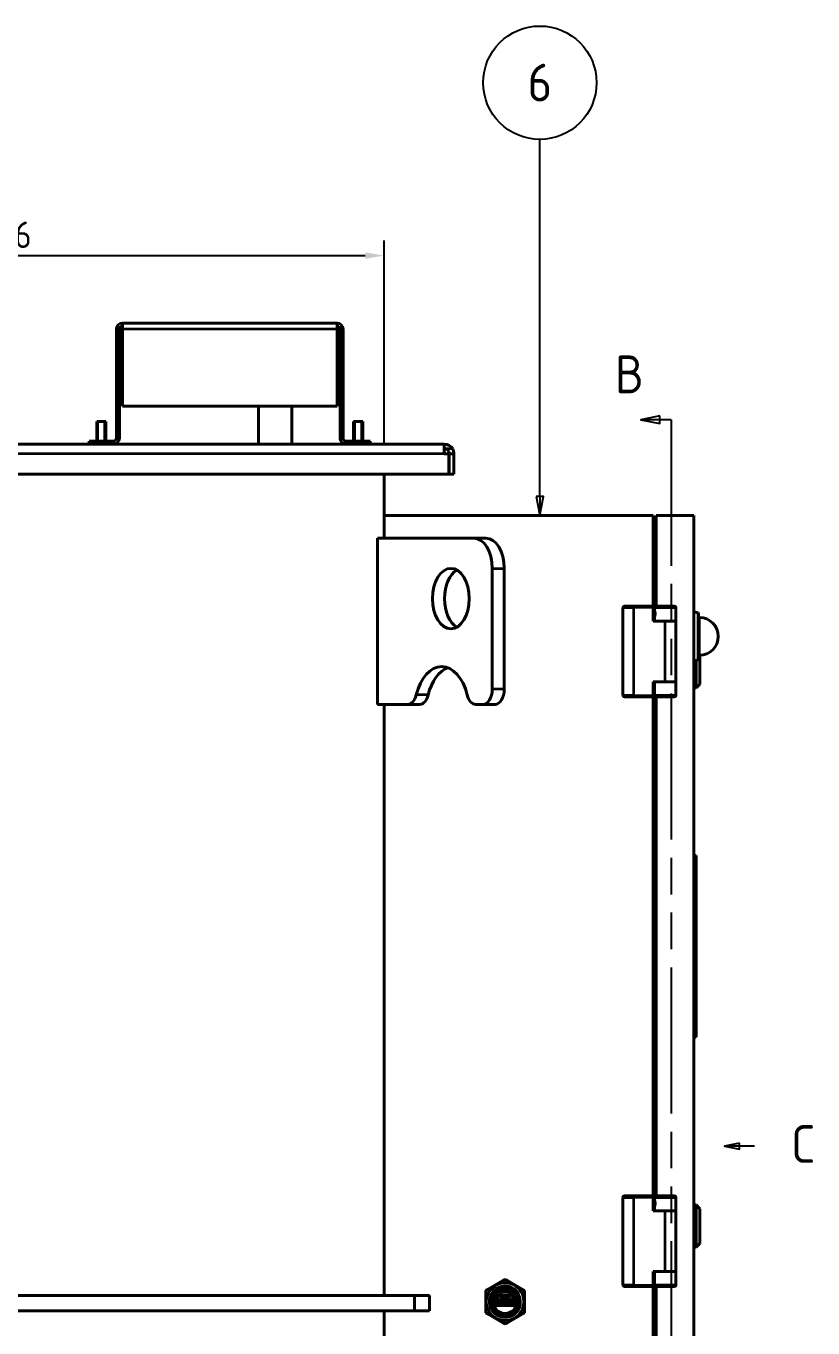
# Model space of a CAD drawing. Header units: millimetres. Extents: x 0 to 5945, y 0 to 4205.
# Drawn here: x 3839 to 4360, y 1780 to 2641 of the extents above; entities that cross this region are included whole.
import ezdxf

# ---------------------------------------------------------------- set-up
doc = ezdxf.new("R2010")
doc.units = ezdxf.units.MM
doc.header["$LTSCALE"] = 5
doc.linetypes.add('CHAIN', pattern=[0.3543, 0.2362, -0.0295, 0.0591, -0.0295])
doc.linetypes.add('DOUBLE_DASH_CHAIN', pattern=[1.2403, 0.6614, -0.0827, 0.1654, -0.0827, 0.1654, -0.0827])
for name, color, linetype, lineweight in [('가시적인 것(ISO)', 3, 'Continuous', 40), ('가시적인 좁은 것(ISO)', 3, 'Continuous', 35), ('기호(ISO)', 5, 'Continuous', 25), ('단면선(ISO)', 7, 'CHAIN', 25), ('치수(ISO)', 2, 'Continuous', 25)]:
    doc.layers.add(name, color=color, linetype=linetype, lineweight=lineweight)
doc.styles.add('부품번호텍스트_PSTEK_POSCO', font='isocp.shx')
doc.styles.add('치수 텍스트_PSTEK_POSCO', font='isocp.shx')
doc.dimstyles.new('치수_PSTEK_POSCO', dxfattribs={"dimscale": 5, "dimtxt": 3.5, "dimasz": 2.5, "dimexe": 2, "dimexo": 2.5, "dimgap": 1, "dimtad": 1, "dimrnd": 1e-08, "dimdsep": 46, "dimtxsty": '치수 텍스트_PSTEK_POSCO', "dimcen": 0.09, "dimdle": 10, "dimclrd": 7, "dimclre": 7, "dimclrt": 2, "dimadec": 1, "dimazin": 2, "dimtfac": 1, "dimtmove": 0, "dimatfit": 3, "dimfxl": 0, "dimtolj": 1, "dimlwd": -1, "dimlwe": -1, "dimarcsym": 0})

# ---------------------------------------------------------------- blocks, each defined once
blk = doc.blocks.new('*D27')
at = {"layer": 'Defpoints', "color": 0, "transparency": 16777216}
for p in [(4076.41, 2488.99), (3650.41, 2352.13), (4076.41, 2352.13)]:
    blk.add_point(p, dxfattribs=at)
at = {"layer": '치수(ISO)', "color": 7, "transparency": 16777216}
for p, q in [((3650.41, 2364.63), (3650.41, 2498.99)), ((4076.41, 2364.63), (4076.41, 2498.99)), ((3662.91, 2488.99), (4063.91, 2488.99))]:
    blk.add_line(p, q, dxfattribs=at)
for points in [[(3662.91, 2491.07), (3662.91, 2486.91), (3650.41, 2488.99)], [(4063.91, 2491.07), (4063.91, 2486.91), (4076.41, 2488.99)]]:
    blk.add_solid(points, dxfattribs=at)
at = {"layer": '치수(ISO)', "color": 2, "transparency": 16777216, "insert": (3809.22, 2502.74), "char_height": 17.5, "attachment_point": 4, "style": '치수 텍스트_PSTEK_POSCO'}
blk.add_mtext('\\A1;426', dxfattribs=at)
blk = doc.blocks.new('2dTransSection0')
at = {"layer": '단면선(ISO)', "linetype": 'Continuous'}
for p, q in [((851.76, 476.59), (849.26, 476.09)), ((851.76, 476.09), (849.26, 476.09)), ((849.26, 476.09), (851.76, 475.59)), ((851.76, 475.59), (851.76, 476.59)), ((853.26, 476.09), (851.76, 476.09)), ((853.26, 476.09), (853.26, 472.22)), ((853.26, 338.44), (853.26, 334.57)), ((851.76, 335.07), (849.26, 334.57)), ((851.76, 334.57), (849.26, 334.57)), ((849.26, 334.57), (851.76, 334.07)), ((851.76, 334.07), (851.76, 335.07)), ((853.26, 334.57), (851.76, 334.57))]:
    blk.add_line(p, q, dxfattribs=at)
at = {"layer": '단면선(ISO)', "linetype": 'DOUBLE_DASH_CHAIN', "ltscale": 5.84134}
blk.add_line((853.26, 476.09), (853.26, 334.57), dxfattribs=at)
at = {"layer": '단면선(ISO)', "linetype": 'Continuous', "flags": 128}
for points in [[(851.76, 476.59), (849.26, 476.09), (851.76, 475.59), (851.76, 476.59)], [(851.76, 335.07), (849.26, 334.57), (851.76, 334.07), (851.76, 335.07)]]:
    blk.add_lwpolyline(points, dxfattribs=at)
at = {"layer": '단면선(ISO)'}
for points in [[(851.76, 476.59), (849.26, 476.09), (851.76, 475.59), (851.76, 476.59)], [(851.76, 335.07), (849.26, 334.57), (851.76, 334.07), (851.76, 335.07)]]:
    blk.add_solid(points, dxfattribs=at)
at = {"layer": '단면선(ISO)', "char_height": 5, "attachment_point": 7, "style": '부품번호텍스트_PSTEK_POSCO'}
for insert in [(845.84, 479.59), (845.84, 325.96)]:
    blk.add_mtext('B', dxfattribs=dict(at, insert=insert))
blk = doc.blocks.new('2dTransSection1')
at = {"layer": '단면선(ISO)', "linetype": 'Continuous'}
for p, q in [((862.32, 380.41), (860.32, 380.01)), ((862.32, 380.01), (860.32, 380.01)), ((860.32, 380.01), (862.32, 379.61)), ((862.32, 379.61), (862.32, 380.41)), ((864.32, 380.01), (862.32, 380.01))]:
    blk.add_line(p, q, dxfattribs=at)
at = {"layer": '단면선(ISO)', "linetype": 'Continuous', "flags": 128}
blk.add_lwpolyline([(862.32, 380.41), (860.32, 380.01), (862.32, 379.61), (862.32, 380.41)], dxfattribs=at)
at = {"layer": '단면선(ISO)'}
blk.add_solid([(862.32, 380.41), (860.32, 380.01), (862.32, 379.61), (862.32, 380.41)], dxfattribs=at)
at = {"layer": '단면선(ISO)', "insert": (869.14, 377.78), "char_height": 5, "attachment_point": 7, "style": '부품번호텍스트_PSTEK_POSCO'}
blk.add_mtext('C', dxfattribs=at)
blk = doc.blocks.new('품번기호12')
at = {"layer": '기호(ISO)', "color": 7}
for p, q in [((835.89, 465.93), (835.89, 513.16)), ((835.39, 465.93), (835.89, 463.43)), ((836.39, 465.93), (835.39, 465.93)), ((835.89, 465.93), (835.89, 463.43)), ((835.89, 463.43), (836.39, 465.93))]:
    blk.add_line(p, q, dxfattribs=at)
at = {"layer": '기호(ISO)', "color": 7, "flags": 128}
blk.add_lwpolyline([(835.39, 465.93), (835.89, 463.43), (836.39, 465.93), (835.39, 465.93)], dxfattribs=at)
at = {"layer": '기호(ISO)'}
blk.add_circle((835.89, 520.66), 7.5, dxfattribs=at)
at = {"layer": '기호(ISO)', "color": 7}
blk.add_solid([(835.39, 465.93), (835.89, 463.43), (836.39, 465.93), (835.39, 465.93)], dxfattribs=at)
at = {"layer": '기호(ISO)', "color": 7, "insert": (835.89, 520.68), "char_height": 5, "attachment_point": 5, "style": '부품번호텍스트_PSTEK_POSCO'}
blk.add_mtext('6', dxfattribs=at)

msp = doc.modelspace()

# ---------------------------------------------------------------- linework, layer by layer
at = {"layer": '가시적인 것(ISO)'}
for p, q in [((3901.207, 2440.326), (3899.207, 2440.326)), ((3899.207, 2440.326), (3899.207, 2368.326)), ((3901.207, 2368.326), (3901.207, 2440.326)), ((3903.207, 2444.326), (4045.207, 2444.326)), ((3903.207, 2444.326), (3903.207, 2440.326)), ((3903.207, 2389.326), (3903.207, 2440.326)), ((4045.207, 2440.326), (4045.207, 2444.326)), ((4045.207, 2440.326), (4045.207, 2389.326)), ((4049.207, 2440.326), (4047.207, 2440.326)), ((4047.207, 2368.326), (4047.207, 2440.326)), ((4049.207, 2368.326), (4049.207, 2440.326)), ((4045.207, 2389.326), (3903.207, 2389.326)), ((3993.207, 2364.326), (3993.207, 2389.326)), ((4015.207, 2364.326), (4015.207, 2389.326)), ((3892.207, 2379.326), (3886.207, 2379.326)), ((3886.207, 2366.326), (3886.207, 2379.326)), ((3892.207, 2366.326), (3892.207, 2379.326)), ((4062.207, 2379.326), (4056.207, 2379.326)), ((4056.207, 2366.326), (4056.207, 2379.326)), ((4062.207, 2366.326), (4062.207, 2379.326)), ((3610.607, 2364.326), (4116.207, 2364.326)), ((3884.207, 2366.326), (3881.207, 2366.326)), ((3881.207, 2366.326), (3881.207, 2364.326)), ((3884.207, 2364.326), (3884.207, 2366.326)), ((3884.207, 2366.326), (3897.207, 2366.326)), ((4064.207, 2366.326), (4051.207, 2366.326)), ((4067.207, 2366.326), (4064.207, 2366.326)), ((4064.207, 2366.326), (4064.207, 2364.326)), ((4067.207, 2364.326), (4067.207, 2366.326)), ((4116.207, 2361.126), (4116.207, 2364.326)), ((4116.207, 2357.926), (4116.207, 2361.126)), ((4119.307, 2357.926), (4116.207, 2357.926)), ((4119.307, 2357.926), (4119.307, 2344.326)), ((4119.407, 2357.926), (4122.607, 2357.926)), ((4119.407, 2344.326), (4119.407, 2357.926)), ((4122.607, 2357.926), (4122.607, 2344.326)), ((4119.307, 2344.326), (3607.507, 2344.326)), ((4076.407, 2302.126), (4076.407, 2344.326)), ((4122.607, 2344.326), (4119.407, 2344.326)), ((4076.407, 2317.126), (4254.407, 2317.126)), ((4254.407, 2317.126), (4254.407, 2256.126)), ((4256.407, 2257.126), (4256.407, 2317.126)), ((4256.407, 2317.126), (4281.407, 2317.126)), ((4281.407, 1747.126), (4281.407, 2317.126)), ((4135.751, 2302.126), (4071.961, 2302.126)), ((4071.961, 2302.126), (4071.961, 2192.126)), ((4143.694, 2302.126), (4135.751, 2302.126)), ((4147.901, 2202.126), (4147.901, 2282.126)), ((4155.844, 2282.126), (4155.844, 2202.126)), ((4254.407, 2287.126), (4256.407, 2287.126)), ((4234.407, 2256.126), (4234.407, 2198.126)), ((4235.407, 2257.126), (4241.407, 2257.126)), ((4253.407, 2257.126), (4241.407, 2257.126)), ((4254.407, 2247.126), (4254.407, 2256.126)), ((4255.407, 2254.126), (4255.407, 2256.126)), ((4269.407, 2256.126), (4269.407, 2247.276)), ((4255.407, 2250.126), (4255.407, 2254.126)), ((4255.407, 2247.276), (4255.407, 2250.126)), ((4284.118, 2252.707), (4281.407, 2253.38)), ((4284.118, 2221.546), (4284.118, 2252.707)), ((4284.407, 2252.326), (4284.118, 2252.707)), ((4284.407, 2221.926), (4284.407, 2252.326)), ((4284.407, 2249.626), (4285.007, 2249.626)), ((4262.407, 2247.126), (4254.407, 2247.126)), ((4269.407, 2247.276), (4255.407, 2247.276)), ((4255.407, 2247.126), (4255.407, 2247.276)), ((4262.407, 2247.126), (4269.407, 2247.126)), ((4269.407, 2247.276), (4269.407, 2247.126)), ((4269.407, 2247.126), (4269.407, 2207.126)), ((4284.118, 2221.546), (4281.407, 2220.873)), ((4284.407, 2221.926), (4284.118, 2221.546)), ((4284.407, 2224.626), (4285.007, 2224.626)), ((4285.407, 2224.633), (4285.407, 2205.626)), ((4282.907, 2203.126), (4282.907, 2221.245)), ((4254.407, 2198.126), (4254.407, 2207.126)), ((4254.407, 2207.126), (4262.407, 2207.126)), ((4255.407, 2206.976), (4255.407, 2207.126)), ((4255.407, 2206.976), (4269.407, 2206.976)), ((4255.407, 2198.126), (4255.407, 2206.976)), ((4269.407, 2207.126), (4262.407, 2207.126)), ((4269.407, 2207.126), (4269.407, 2206.976)), ((4269.407, 2206.976), (4269.407, 2198.126)), ((4285.407, 2205.626), (4282.907, 2203.126)), ((4241.407, 2197.126), (4235.407, 2197.126)), ((4241.407, 2197.126), (4253.407, 2197.126)), ((4254.407, 2198.126), (4254.407, 1866.126)), ((4256.407, 1867.126), (4256.407, 2197.126)), ((4281.407, 2203.126), (4282.907, 2203.126)), ((4071.961, 2192.126), (4091.96, 2192.126)), ((4076.407, 1801.126), (4076.407, 2192.126)), ((4091.96, 2192.126), (4099.903, 2192.126)), ((4137.015, 2192.126), (4141.826, 2192.126)), ((4141.826, 2192.126), (4149.769, 2192.126)), ((4282.907, 2092.126), (4281.407, 2092.126)), ((4282.907, 1972.126), (4282.907, 2092.126)), ((4282.907, 2087.126), (4282.917, 2087.126)), ((4282.917, 2087.126), (4282.917, 2083.731)), ((4282.907, 2083.731), (4282.917, 2083.731)), ((4282.917, 2083.731), (4282.917, 1980.521)), ((4282.907, 1980.521), (4282.917, 1980.521)), ((4282.917, 1980.521), (4282.917, 1977.126)), ((4282.907, 1972.126), (4281.407, 1972.126)), ((4282.907, 1977.126), (4282.917, 1977.126)), ((4234.407, 1866.126), (4234.407, 1808.126)), ((4235.407, 1867.126), (4241.407, 1867.126)), ((4253.407, 1867.126), (4241.407, 1867.126)), ((4254.407, 1857.126), (4254.407, 1866.126)), ((4255.407, 1864.126), (4255.407, 1866.126)), ((4255.407, 1860.126), (4255.407, 1864.126)), ((4255.407, 1857.276), (4255.407, 1860.126)), ((4269.407, 1866.126), (4269.407, 1857.276)), ((4281.407, 1861.126), (4282.907, 1861.126)), ((4282.907, 1833.126), (4282.907, 1861.126)), ((4285.407, 1858.626), (4282.907, 1861.126)), ((4262.407, 1857.126), (4254.407, 1857.126)), ((4269.407, 1857.276), (4255.407, 1857.276)), ((4255.407, 1857.126), (4255.407, 1857.276)), ((4262.407, 1857.126), (4269.407, 1857.126)), ((4269.407, 1857.276), (4269.407, 1857.126)), ((4269.407, 1857.126), (4269.407, 1817.126)), ((4285.407, 1858.626), (4285.407, 1835.626)), ((4285.407, 1835.626), (4282.907, 1833.126)), ((4281.407, 1833.126), (4282.907, 1833.126)), ((4254.407, 1808.126), (4254.407, 1817.126)), ((4254.407, 1817.126), (4262.407, 1817.126)), ((4255.407, 1816.976), (4255.407, 1817.126)), ((4255.407, 1816.976), (4269.407, 1816.976)), ((4255.407, 1808.126), (4255.407, 1816.976)), ((4269.407, 1817.126), (4262.407, 1817.126)), ((4269.407, 1817.126), (4269.407, 1816.976)), ((4269.407, 1816.976), (4269.407, 1808.126)), ((4156.407, 1811.906), (4143.607, 1804.516)), ((4169.207, 1804.516), (4156.407, 1811.906)), ((4156.407, 1811.796), (4156.407, 1811.906)), ((4096.407, 1801.126), (3630.407, 1801.126)), ((4106.407, 1801.126), (4096.407, 1801.126)), ((4096.407, 1801.126), (4096.407, 1791.126)), ((4106.407, 1791.126), (4106.407, 1801.126)), ((4143.607, 1804.516), (4143.607, 1789.736)), ((4143.702, 1804.461), (4143.607, 1804.516)), ((4150.407, 1794.626), (4150.407, 1801.126)), ((4150.407, 1800.126), (4150.769, 1800.126)), ((4153.341, 1801.426), (4150.707, 1801.426)), ((4151.089, 1800.126), (4150.769, 1800.126)), ((4151.089, 1796.126), (4151.089, 1800.126)), ((4151.089, 1799.926), (4151.967, 1799.926)), ((4151.967, 1799.926), (4151.967, 1795.726)), ((4153.254, 1800.026), (4153.254, 1801.426)), ((4159.561, 1800.026), (4153.254, 1800.026)), ((4153.341, 1801.426), (4153.341, 1802.826)), ((4154.407, 1802.826), (4153.341, 1802.826)), ((4159.473, 1801.426), (4153.341, 1801.426)), ((4154.407, 1803.926), (4158.407, 1803.926)), ((4154.407, 1803.926), (4154.407, 1802.826)), ((4154.407, 1803.626), (4158.407, 1803.626)), ((4158.407, 1803.926), (4158.407, 1802.826)), ((4159.473, 1802.826), (4158.407, 1802.826)), ((4159.473, 1801.426), (4159.473, 1802.826)), ((4162.107, 1801.426), (4159.473, 1801.426)), ((4159.561, 1801.426), (4159.561, 1800.026)), ((4160.847, 1799.926), (4162.407, 1799.926)), ((4160.847, 1795.726), (4160.847, 1799.926)), ((4162.309, 1799.626), (4161.989, 1799.626)), ((4161.989, 1799.626), (4161.989, 1796.126)), ((4162.309, 1799.626), (4162.407, 1799.626)), ((4162.407, 1794.626), (4162.407, 1801.126)), ((4165.407, 1800.744), (4165.407, 1801.116)), ((4165.407, 1793.508), (4165.407, 1800.744)), ((4169.207, 1804.516), (4169.112, 1804.461)), ((4169.207, 1789.736), (4169.207, 1804.516)), ((4241.407, 1807.126), (4235.407, 1807.126)), ((4241.407, 1807.126), (4253.407, 1807.126)), ((4254.407, 1808.126), (4254.407, 1747.126)), ((4256.407, 1747.126), (4256.407, 1807.126)), ((4096.407, 1791.126), (3630.407, 1791.126)), ((4076.407, 1352.126), (4076.407, 1791.126)), ((4096.407, 1791.126), (4106.407, 1791.126)), ((4150.769, 1796.126), (4150.407, 1796.126)), ((4151.967, 1795.726), (4150.407, 1795.726)), ((4150.407, 1795.205), (4152.562, 1795.205)), ((4152.612, 1794.686), (4150.407, 1794.686)), ((4162.307, 1794.526), (4150.507, 1794.526)), ((4150.769, 1796.126), (4151.089, 1796.126)), ((4152.562, 1795.205), (4152.562, 1797.626)), ((4152.562, 1797.626), (4152.612, 1797.626)), ((4152.612, 1798.954), (4152.612, 1796.3)), ((4152.612, 1794.526), (4152.612, 1796.3)), ((4153.062, 1798.954), (4153.062, 1796.3)), ((4153.062, 1797.626), (4153.112, 1797.626)), ((4153.062, 1794.526), (4153.062, 1796.3)), ((4153.632, 1794.686), (4153.062, 1794.686)), ((4153.112, 1797.626), (4153.112, 1795.205)), ((4153.112, 1795.205), (4153.582, 1795.205)), ((4153.582, 1795.205), (4153.582, 1797.626)), ((4153.582, 1797.626), (4153.632, 1797.626)), ((4153.632, 1798.954), (4153.632, 1796.3)), ((4153.632, 1794.526), (4153.632, 1796.3)), ((4154.082, 1798.954), (4154.082, 1796.3)), ((4154.082, 1797.626), (4154.132, 1797.626)), ((4154.082, 1794.526), (4154.082, 1796.3)), ((4154.652, 1794.686), (4154.082, 1794.686)), ((4154.132, 1797.626), (4154.132, 1795.205)), ((4154.132, 1795.205), (4154.602, 1795.205)), ((4154.602, 1795.205), (4154.602, 1797.626)), ((4154.602, 1797.626), (4154.652, 1797.626)), ((4154.652, 1798.954), (4154.652, 1796.3)), ((4154.652, 1794.526), (4154.652, 1796.3)), ((4155.102, 1798.954), (4155.102, 1796.3)), ((4155.102, 1797.626), (4155.152, 1797.626)), ((4155.102, 1794.526), (4155.102, 1796.3)), ((4155.672, 1794.686), (4155.102, 1794.686)), ((4155.152, 1797.626), (4155.152, 1795.205)), ((4155.152, 1795.205), (4155.622, 1795.205)), ((4155.622, 1795.205), (4155.622, 1797.626)), ((4155.622, 1797.626), (4155.672, 1797.626)), ((4155.672, 1798.954), (4155.672, 1796.3)), ((4155.672, 1794.526), (4155.672, 1796.3)), ((4156.122, 1798.954), (4156.122, 1796.3)), ((4156.122, 1797.626), (4156.172, 1797.626)), ((4156.122, 1794.526), (4156.122, 1796.3)), ((4156.692, 1794.686), (4156.122, 1794.686)), ((4156.172, 1797.626), (4156.172, 1795.205)), ((4156.172, 1795.205), (4156.642, 1795.205)), ((4156.642, 1795.205), (4156.642, 1797.626)), ((4156.642, 1797.626), (4156.692, 1797.626)), ((4156.692, 1798.954), (4156.692, 1796.3)), ((4156.692, 1794.526), (4156.692, 1796.3)), ((4157.142, 1798.954), (4157.142, 1796.3)), ((4157.142, 1797.626), (4157.192, 1797.626)), ((4157.142, 1794.526), (4157.142, 1796.3)), ((4157.712, 1794.686), (4157.142, 1794.686)), ((4157.192, 1797.626), (4157.192, 1795.205)), ((4157.192, 1795.205), (4157.662, 1795.205)), ((4157.662, 1795.205), (4157.662, 1797.626)), ((4157.662, 1797.626), (4157.712, 1797.626)), ((4157.712, 1798.954), (4157.712, 1796.3)), ((4157.712, 1794.526), (4157.712, 1796.3)), ((4158.162, 1798.954), (4158.162, 1796.3)), ((4158.162, 1797.626), (4158.212, 1797.626)), ((4158.162, 1794.526), (4158.162, 1796.3)), ((4158.732, 1794.686), (4158.162, 1794.686)), ((4158.212, 1797.626), (4158.212, 1795.205)), ((4158.212, 1795.205), (4158.682, 1795.205)), ((4158.682, 1795.205), (4158.682, 1797.626)), ((4158.682, 1797.626), (4158.732, 1797.626)), ((4158.732, 1798.954), (4158.732, 1796.3)), ((4158.732, 1794.526), (4158.732, 1796.3)), ((4159.182, 1798.954), (4159.182, 1796.3)), ((4159.182, 1797.626), (4159.232, 1797.626)), ((4159.182, 1794.526), (4159.182, 1796.3)), ((4159.752, 1794.686), (4159.182, 1794.686)), ((4159.232, 1797.626), (4159.232, 1795.205)), ((4159.232, 1795.205), (4159.702, 1795.205)), ((4159.702, 1795.205), (4159.702, 1797.626)), ((4159.702, 1797.626), (4159.752, 1797.626)), ((4159.752, 1798.954), (4159.752, 1796.3)), ((4159.752, 1794.526), (4159.752, 1796.3)), ((4160.202, 1798.954), (4160.202, 1796.3)), ((4160.202, 1797.626), (4160.252, 1797.626)), ((4160.202, 1794.526), (4160.202, 1796.3)), ((4162.407, 1794.686), (4160.202, 1794.686)), ((4160.252, 1797.626), (4160.252, 1795.205)), ((4160.252, 1795.205), (4162.407, 1795.205)), ((4162.407, 1795.726), (4160.847, 1795.726)), ((4161.989, 1796.126), (4162.309, 1796.126)), ((4162.407, 1796.126), (4162.309, 1796.126)), ((4165.407, 1798.726), (4165.507, 1798.726)), ((4165.407, 1795.526), (4165.507, 1795.526)), ((4165.407, 1793.434), (4165.407, 1793.508)), ((4165.507, 1798.726), (4165.507, 1797.126)), ((4165.507, 1797.126), (4165.507, 1795.526)), ((4143.702, 1789.791), (4143.607, 1789.736)), ((4143.607, 1789.736), (4156.407, 1782.346)), ((4156.407, 1782.346), (4169.207, 1789.736)), ((4156.407, 1782.456), (4156.407, 1782.346)), ((4169.112, 1789.791), (4169.207, 1789.736))]:
    msp.add_line(p, q, dxfattribs=at)
for radius in [12.471, 8.2, 7.8]:
    msp.add_circle((4156.407, 1797.126), radius, dxfattribs=at)
for centre, radius, start, end in [((3903.207, 2440.326), 4, 90, 180), ((3903.207, 2440.326), 2, 90, 180), ((4045.207, 2440.326), 4, 0, 90), ((4045.207, 2440.326), 2, 0, 90), ((3897.207, 2368.326), 4, 270, 0), ((3897.207, 2368.326), 2, 270, 0), ((4051.207, 2368.326), 4, 180, 270), ((4051.207, 2368.326), 2, 180, 270), ((4116.207, 2357.926), 6.4, 30, 90), ((4116.207, 2357.926), 3.2, 0, 90), ((4116.207, 2357.926), 6.4, 0, 30), ((4235.407, 2256.126), 1, 90, 180), ((4253.407, 2256.126), 1, 0, 90), ((4256.407, 2256.126), 1, 90, 180), ((4268.407, 2256.126), 1, 0, 90), ((4285.007, 2237.126), 12.5, 270, 90), ((4235.407, 2198.126), 1, 180, 270), ((4253.407, 2198.126), 1, 270, 0), ((4256.407, 2198.126), 1, 180, 270), ((4268.407, 2198.126), 1, 270, 0), ((4235.407, 1866.126), 1, 90, 180), ((4253.407, 1866.126), 1, 0, 90), ((4256.407, 1866.126), 1, 90, 180), ((4268.407, 1866.126), 1, 0, 90), ((4156.407, 1797.126), 10.319, 132.520109, 177.166925), ((4156.407, 1797.126), 9.7, 21.900185, 338.099815), ((4150.707, 1801.126), 0.3, 90, 180), ((4162.107, 1801.126), 0.3, 0, 90), ((4235.407, 1808.126), 1, 180, 270), ((4253.407, 1808.126), 1, 270, 0), ((4256.407, 1808.126), 1, 180, 270), ((4268.407, 1808.126), 1, 270, 0), ((4150.507, 1794.626), 0.1, 180, 270), ((4162.307, 1794.626), 0.1, 270, 0)]:
    msp.add_arc(centre, radius, start, end, dxfattribs=at)
for centre, major_axis, start_param, end_param in [((4135.751, 2282.126), (0, 20), 4.712389, 6.2831853), ((4143.694, 2282.126), (0, 20), 4.712389, 6.2831853), ((4128.506, 2262.126), (0, 20), 0.332978, 2.8086146), ((4114.488, 2187.126), (0, 30), 5.0967858, 7.4695849), ((4122.431, 2187.126), (0, 30), 0.2196683, 1.1863996), ((4091.96, 2202.126), (0, -10), 0, 1.1863996), ((4099.903, 2202.126), (0, -10), 0, 1.1863996), ((4137.015, 2202.126), (0, -10), 5.0967858, 6.2831853), ((4141.826, 2202.126), (0, -10), 0, 1.5707963), ((4149.769, 2202.126), (0, -10), 0, 1.5707963)]:
    msp.add_ellipse(centre, major_axis=major_axis, ratio=0.6075253, start_param=start_param, end_param=end_param, dxfattribs=at)
msp.add_ellipse((4120.563, 2262.126), major_axis=(0, 20), ratio=0.6075253, dxfattribs=at)
for points, knots in [([(4256.407, 2257.126), (4256.419, 2257.126), (4256.436, 2257.126), (4256.495, 2257.126), (4256.499, 2257.126), (4256.503, 2257.126), (4256.507, 2257.126), (4256.569, 2257.126), (4256.659, 2257.126), (4256.776, 2257.126), (4256.793, 2257.126), (4256.81, 2257.126), (4256.828, 2257.126), (4256.94, 2257.126), (4257.073, 2257.126), (4257.225, 2257.126), (4257.276, 2257.126), (4257.328, 2257.126), (4257.385, 2257.126), (4257.612, 2257.126), (4257.872, 2257.126), (4258.164, 2257.126), (4258.42, 2257.126), (4258.697, 2257.126), (4258.995, 2257.126), (4259.037, 2257.126), (4259.081, 2257.126), (4259.124, 2257.126), (4259.421, 2257.126), (4259.732, 2257.126), (4260.058, 2257.126), (4260.104, 2257.126), (4260.153, 2257.126), (4260.198, 2257.126), (4260.537, 2257.126), (4260.886, 2257.126), (4261.244, 2257.126), (4261.267, 2257.126), (4261.293, 2257.126), (4261.315, 2257.126), (4261.676, 2257.126), (4262.04, 2257.126), (4262.407, 2257.126), (4262.751, 2257.126), (4263.092, 2257.126), (4263.431, 2257.126), (4263.454, 2257.126), (4263.475, 2257.126), (4263.499, 2257.126), (4263.833, 2257.126), (4264.16, 2257.126), (4264.479, 2257.126), (4264.525, 2257.126), (4264.569, 2257.126), (4264.616, 2257.126), (4264.898, 2257.126), (4265.17, 2257.126), (4265.432, 2257.126), (4265.519, 2257.126), (4265.604, 2257.126), (4265.69, 2257.126), (4266.037, 2257.126), (4266.357, 2257.126), (4266.65, 2257.126), (4266.906, 2257.126), (4267.137, 2257.126), (4267.342, 2257.126), (4267.372, 2257.126), (4267.401, 2257.126), (4267.429, 2257.126), (4267.623, 2257.126), (4267.789, 2257.126), (4267.928, 2257.126), (4267.948, 2257.126), (4267.968, 2257.126), (4267.986, 2257.126), (4268.12, 2257.126), (4268.222, 2257.126), (4268.293, 2257.126), (4268.298, 2257.126), (4268.303, 2257.126), (4268.307, 2257.126), (4268.374, 2257.126), (4268.394, 2257.126), (4268.407, 2257.126)], [0, 0, 0, 0, 0.0585937, 0.0585937, 0.0585937, 0.0625, 0.0625, 0.0625, 0.1171875, 0.1171875, 0.1171875, 0.125, 0.125, 0.125, 0.171875, 0.171875, 0.171875, 0.1875, 0.1875, 0.1875, 0.25, 0.25, 0.25, 0.3046875, 0.3046875, 0.3046875, 0.3125, 0.3125, 0.3125, 0.3671875, 0.3671875, 0.3671875, 0.375, 0.375, 0.375, 0.4335937, 0.4335937, 0.4335937, 0.4375, 0.4375, 0.4375, 0.5, 0.5, 0.5, 0.5585937, 0.5585937, 0.5585937, 0.5625, 0.5625, 0.5625, 0.6171875, 0.6171875, 0.6171875, 0.625, 0.625, 0.625, 0.671875, 0.671875, 0.671875, 0.6875, 0.6875, 0.6875, 0.75, 0.75, 0.75, 0.8046875, 0.8046875, 0.8046875, 0.8125, 0.8125, 0.8125, 0.8671875, 0.8671875, 0.8671875, 0.875, 0.875, 0.875, 0.9335937, 0.9335937, 0.9335937, 0.9375, 0.9375, 0.9375, 1, 1, 1, 1]), ([(4255.407, 2254.126), (4255.413, 2254.106), (4255.422, 2254.075), (4255.476, 2253.871), (4255.515, 2253.717), (4255.588, 2253.364), (4255.627, 2253.14), (4255.683, 2252.647), (4255.699, 2252.379), (4255.699, 2251.874), (4255.683, 2251.605), (4255.627, 2251.113), (4255.588, 2250.889), (4255.515, 2250.535), (4255.476, 2250.382), (4255.422, 2250.177), (4255.413, 2250.147), (4255.407, 2250.126)], [-0.90954053, -0.90954053, -0.90954053, -0.90954053, -0.8337547, -0.8337547, -0.75796886, -0.75796886, -0.68216461, -0.68216461, -0.60636035, -0.60636035, -0.5305561, -0.5305561, -0.45475184, -0.45475184, -0.37896601, -0.37896601, -0.30318018, -0.30318018, -0.30318018, -0.30318018]), ([(4262.407, 2197.126), (4262.063, 2197.126), (4261.722, 2197.126), (4261.383, 2197.126), (4261.36, 2197.126), (4261.339, 2197.126), (4261.315, 2197.126), (4260.981, 2197.126), (4260.654, 2197.126), (4260.335, 2197.126), (4260.289, 2197.126), (4260.246, 2197.126), (4260.198, 2197.126), (4259.916, 2197.126), (4259.644, 2197.126), (4259.382, 2197.126), (4259.295, 2197.126), (4259.21, 2197.126), (4259.124, 2197.126), (4258.777, 2197.126), (4258.457, 2197.126), (4258.164, 2197.126), (4257.908, 2197.126), (4257.677, 2197.126), (4257.472, 2197.126), (4257.442, 2197.126), (4257.413, 2197.126), (4257.385, 2197.126), (4257.191, 2197.126), (4257.025, 2197.126), (4256.886, 2197.126), (4256.866, 2197.126), (4256.846, 2197.126), (4256.828, 2197.126), (4256.694, 2197.126), (4256.592, 2197.126), (4256.521, 2197.126), (4256.516, 2197.126), (4256.511, 2197.126), (4256.507, 2197.126), (4256.441, 2197.126), (4256.42, 2197.126), (4256.407, 2197.126)], [0.5, 0.5, 0.5, 0.5, 0.55859375, 0.55859375, 0.55859375, 0.5625, 0.5625, 0.5625, 0.6171875, 0.6171875, 0.6171875, 0.625, 0.625, 0.625, 0.671875, 0.671875, 0.671875, 0.6875, 0.6875, 0.6875, 0.75, 0.75, 0.75, 0.8046875, 0.8046875, 0.8046875, 0.8125, 0.8125, 0.8125, 0.8671875, 0.8671875, 0.8671875, 0.875, 0.875, 0.875, 0.93359375, 0.93359375, 0.93359375, 0.9375, 0.9375, 0.9375, 1, 1, 1, 1]), ([(4268.407, 2197.126), (4268.395, 2197.126), (4268.378, 2197.126), (4268.319, 2197.126), (4268.315, 2197.126), (4268.311, 2197.126), (4268.307, 2197.126), (4268.245, 2197.126), (4268.155, 2197.126), (4268.038, 2197.126), (4268.021, 2197.126), (4268.004, 2197.126), (4267.986, 2197.126), (4267.874, 2197.126), (4267.742, 2197.126), (4267.589, 2197.126), (4267.538, 2197.126), (4267.486, 2197.126), (4267.429, 2197.126), (4267.203, 2197.126), (4266.942, 2197.126), (4266.65, 2197.126), (4266.394, 2197.126), (4266.117, 2197.126), (4265.819, 2197.126), (4265.777, 2197.126), (4265.733, 2197.126), (4265.69, 2197.126), (4265.394, 2197.126), (4265.082, 2197.126), (4264.756, 2197.126), (4264.71, 2197.126), (4264.661, 2197.126), (4264.616, 2197.126), (4264.277, 2197.126), (4263.928, 2197.126), (4263.571, 2197.126), (4263.547, 2197.126), (4263.521, 2197.126), (4263.499, 2197.126), (4263.138, 2197.126), (4262.774, 2197.126), (4262.407, 2197.126)], [0, 0, 0, 0, 0.05859375, 0.05859375, 0.05859375, 0.0625, 0.0625, 0.0625, 0.1171875, 0.1171875, 0.1171875, 0.125, 0.125, 0.125, 0.171875, 0.171875, 0.171875, 0.1875, 0.1875, 0.1875, 0.25, 0.25, 0.25, 0.3046875, 0.3046875, 0.3046875, 0.3125, 0.3125, 0.3125, 0.3671875, 0.3671875, 0.3671875, 0.375, 0.375, 0.375, 0.43359375, 0.43359375, 0.43359375, 0.4375, 0.4375, 0.4375, 0.5, 0.5, 0.5, 0.5]), ([(4255.407, 1864.126), (4255.413, 1864.106), (4255.422, 1864.075), (4255.476, 1863.871), (4255.515, 1863.717), (4255.588, 1863.364), (4255.627, 1863.14), (4255.683, 1862.647), (4255.699, 1862.379), (4255.699, 1861.874), (4255.683, 1861.605), (4255.627, 1861.113), (4255.588, 1860.889), (4255.515, 1860.535), (4255.476, 1860.382), (4255.422, 1860.177), (4255.413, 1860.147), (4255.407, 1860.126)], [-0.90954053, -0.90954053, -0.90954053, -0.90954053, -0.8337547, -0.8337547, -0.75796886, -0.75796886, -0.68216461, -0.68216461, -0.60636035, -0.60636035, -0.5305561, -0.5305561, -0.45475184, -0.45475184, -0.37896601, -0.37896601, -0.30318018, -0.30318018, -0.30318018, -0.30318018]), ([(4256.407, 1867.126), (4256.419, 1867.126), (4256.436, 1867.126), (4256.495, 1867.126), (4256.499, 1867.126), (4256.503, 1867.126), (4256.507, 1867.126), (4256.569, 1867.126), (4256.659, 1867.126), (4256.776, 1867.126), (4256.793, 1867.126), (4256.81, 1867.126), (4256.828, 1867.126), (4256.94, 1867.126), (4257.073, 1867.126), (4257.225, 1867.126), (4257.276, 1867.126), (4257.328, 1867.126), (4257.385, 1867.126), (4257.612, 1867.126), (4257.872, 1867.126), (4258.164, 1867.126), (4258.42, 1867.126), (4258.697, 1867.126), (4258.995, 1867.126), (4259.037, 1867.126), (4259.081, 1867.126), (4259.124, 1867.126), (4259.421, 1867.126), (4259.732, 1867.126), (4260.058, 1867.126), (4260.104, 1867.126), (4260.153, 1867.126), (4260.198, 1867.126), (4260.537, 1867.126), (4260.886, 1867.126), (4261.244, 1867.126), (4261.267, 1867.126), (4261.293, 1867.126), (4261.315, 1867.126), (4261.676, 1867.126), (4262.04, 1867.126), (4262.407, 1867.126), (4262.751, 1867.126), (4263.092, 1867.126), (4263.431, 1867.126), (4263.454, 1867.126), (4263.475, 1867.126), (4263.499, 1867.126), (4263.833, 1867.126), (4264.16, 1867.126), (4264.479, 1867.126), (4264.525, 1867.126), (4264.569, 1867.126), (4264.616, 1867.126), (4264.898, 1867.126), (4265.17, 1867.126), (4265.432, 1867.126), (4265.519, 1867.126), (4265.604, 1867.126), (4265.69, 1867.126), (4266.037, 1867.126), (4266.357, 1867.126), (4266.65, 1867.126), (4266.906, 1867.126), (4267.137, 1867.126), (4267.342, 1867.126), (4267.372, 1867.126), (4267.401, 1867.126), (4267.429, 1867.126), (4267.623, 1867.126), (4267.789, 1867.126), (4267.928, 1867.126), (4267.948, 1867.126), (4267.968, 1867.126), (4267.986, 1867.126), (4268.12, 1867.126), (4268.222, 1867.126), (4268.293, 1867.126), (4268.298, 1867.126), (4268.303, 1867.126), (4268.307, 1867.126), (4268.374, 1867.126), (4268.394, 1867.126), (4268.407, 1867.126)], [0, 0, 0, 0, 0.0585937, 0.0585937, 0.0585937, 0.0625, 0.0625, 0.0625, 0.1171875, 0.1171875, 0.1171875, 0.125, 0.125, 0.125, 0.171875, 0.171875, 0.171875, 0.1875, 0.1875, 0.1875, 0.25, 0.25, 0.25, 0.3046875, 0.3046875, 0.3046875, 0.3125, 0.3125, 0.3125, 0.3671875, 0.3671875, 0.3671875, 0.375, 0.375, 0.375, 0.4335937, 0.4335937, 0.4335937, 0.4375, 0.4375, 0.4375, 0.5, 0.5, 0.5, 0.5585937, 0.5585937, 0.5585937, 0.5625, 0.5625, 0.5625, 0.6171875, 0.6171875, 0.6171875, 0.625, 0.625, 0.625, 0.671875, 0.671875, 0.671875, 0.6875, 0.6875, 0.6875, 0.75, 0.75, 0.75, 0.8046875, 0.8046875, 0.8046875, 0.8125, 0.8125, 0.8125, 0.8671875, 0.8671875, 0.8671875, 0.875, 0.875, 0.875, 0.9335937, 0.9335937, 0.9335937, 0.9375, 0.9375, 0.9375, 1, 1, 1, 1]), ([(4149.433, 1804.732), (4149.866, 1805.129), (4150.333, 1805.488), (4151.321, 1806.123), (4151.84, 1806.398), (4152.95, 1806.868), (4153.541, 1807.058), (4154.756, 1807.331), (4155.377, 1807.413), (4156.684, 1807.464), (4157.366, 1807.423), (4158.839, 1807.187), (4159.621, 1806.965), (4160.886, 1806.439), (4161.384, 1806.183), (4162.222, 1805.661), (4162.571, 1805.413), (4163.409, 1804.734), (4163.874, 1804.277), (4164.715, 1803.281), (4165.088, 1802.743), (4165.407, 1802.174)], [0.000027, 0.000027, 0.000027, 0.000027, 0.1764249, 0.1764249, 0.3522959, 0.3522959, 0.5381784, 0.5381784, 0.725877, 0.725877, 0.9303668, 0.9303668, 1.1734305, 1.1734305, 1.3413473, 1.3413473, 1.4696628, 1.4696628, 1.6648162, 1.6648162, 1.8607312, 1.8607312, 1.8607312, 1.8607312]), ([(4165.407, 1801.116), (4165.115, 1801.822), (4164.74, 1802.495), (4163.843, 1803.741), (4163.32, 1804.311), (4161.748, 1805.674), (4160.601, 1806.326), (4158.012, 1807.192), (4156.682, 1807.322), (4154.354, 1807.162), (4153.273, 1806.906), (4151.224, 1806.056), (4150.275, 1805.467), (4149.433, 1804.731)], [0, 0, 0, 0, 0.2293204, 0.2293204, 0.4607423, 0.4607423, 0.8568907, 0.8568907, 1.2866542, 1.2866542, 1.675384, 1.675384, 2.0677775, 2.0677775, 2.0677775, 2.0677775]), ([(4165.407, 1802.174), (4165.407, 1801.996), (4165.407, 1801.817), (4165.407, 1801.465), (4165.407, 1801.291), (4165.407, 1801.116)], [-0.10893792, -0.10893792, -0.10893792, -0.10893792, -0.0536825, -0.0536825, 0, 0, 0, 0]), ([(4165.407, 1801.458), (4165.486, 1801.304), (4165.561, 1801.147), (4166.192, 1799.742), (4166.463, 1798.445), (4166.561, 1795.555), (4166.201, 1794.225), (4165.738, 1792.978), (4165.582, 1792.621), (4165.407, 1792.275)], [0.5489562, 0.5489562, 0.5489562, 0.5489562, 0.6007247, 0.6007247, 1.0094111, 1.0094111, 1.5563047, 1.5563047, 1.7834172, 1.7834172, 1.7834172, 1.7834172]), ([(4165.407, 1793.123), (4165.424, 1793.162), (4165.441, 1793.2), (4165.973, 1794.438), (4166.244, 1795.727), (4166.261, 1797.536), (4166.228, 1798.039), (4166.071, 1799.124), (4165.933, 1799.702), (4165.645, 1800.558), (4165.533, 1800.846), (4165.407, 1801.129)], [-1.39765765, -1.39765765, -1.39765765, -1.39765765, -1.38507181, -1.38507181, -0.99353455, -0.99353455, -0.84247267, -0.84247267, -0.66461439, -0.66461439, -0.57161402, -0.57161402, -0.57161402, -0.57161402]), ([(4262.407, 1807.126), (4262.063, 1807.126), (4261.722, 1807.126), (4261.383, 1807.126), (4261.36, 1807.126), (4261.339, 1807.126), (4261.315, 1807.126), (4260.981, 1807.126), (4260.654, 1807.126), (4260.335, 1807.126), (4260.289, 1807.126), (4260.246, 1807.126), (4260.198, 1807.126), (4259.916, 1807.126), (4259.644, 1807.126), (4259.382, 1807.126), (4259.295, 1807.126), (4259.21, 1807.126), (4259.124, 1807.126), (4258.777, 1807.126), (4258.457, 1807.126), (4258.164, 1807.126), (4257.908, 1807.126), (4257.677, 1807.126), (4257.472, 1807.126), (4257.442, 1807.126), (4257.413, 1807.126), (4257.385, 1807.126), (4257.191, 1807.126), (4257.025, 1807.126), (4256.886, 1807.126), (4256.866, 1807.126), (4256.846, 1807.126), (4256.828, 1807.126), (4256.694, 1807.126), (4256.592, 1807.126), (4256.521, 1807.126), (4256.516, 1807.126), (4256.511, 1807.126), (4256.507, 1807.126), (4256.441, 1807.126), (4256.42, 1807.126), (4256.407, 1807.126)], [0.5, 0.5, 0.5, 0.5, 0.55859375, 0.55859375, 0.55859375, 0.5625, 0.5625, 0.5625, 0.6171875, 0.6171875, 0.6171875, 0.625, 0.625, 0.625, 0.671875, 0.671875, 0.671875, 0.6875, 0.6875, 0.6875, 0.75, 0.75, 0.75, 0.8046875, 0.8046875, 0.8046875, 0.8125, 0.8125, 0.8125, 0.8671875, 0.8671875, 0.8671875, 0.875, 0.875, 0.875, 0.93359375, 0.93359375, 0.93359375, 0.9375, 0.9375, 0.9375, 1, 1, 1, 1]), ([(4268.407, 1807.126), (4268.395, 1807.126), (4268.378, 1807.126), (4268.319, 1807.126), (4268.315, 1807.126), (4268.311, 1807.126), (4268.307, 1807.126), (4268.245, 1807.126), (4268.155, 1807.126), (4268.038, 1807.126), (4268.021, 1807.126), (4268.004, 1807.126), (4267.986, 1807.126), (4267.874, 1807.126), (4267.742, 1807.126), (4267.589, 1807.126), (4267.538, 1807.126), (4267.486, 1807.126), (4267.429, 1807.126), (4267.203, 1807.126), (4266.942, 1807.126), (4266.65, 1807.126), (4266.394, 1807.126), (4266.117, 1807.126), (4265.819, 1807.126), (4265.777, 1807.126), (4265.733, 1807.126), (4265.69, 1807.126), (4265.394, 1807.126), (4265.082, 1807.126), (4264.756, 1807.126), (4264.71, 1807.126), (4264.661, 1807.126), (4264.616, 1807.126), (4264.277, 1807.126), (4263.928, 1807.126), (4263.571, 1807.126), (4263.547, 1807.126), (4263.521, 1807.126), (4263.499, 1807.126), (4263.138, 1807.126), (4262.774, 1807.126), (4262.407, 1807.126)], [0, 0, 0, 0, 0.05859375, 0.05859375, 0.05859375, 0.0625, 0.0625, 0.0625, 0.1171875, 0.1171875, 0.1171875, 0.125, 0.125, 0.125, 0.171875, 0.171875, 0.171875, 0.1875, 0.1875, 0.1875, 0.25, 0.25, 0.25, 0.3046875, 0.3046875, 0.3046875, 0.3125, 0.3125, 0.3125, 0.3671875, 0.3671875, 0.3671875, 0.375, 0.375, 0.375, 0.43359375, 0.43359375, 0.43359375, 0.4375, 0.4375, 0.4375, 0.5, 0.5, 0.5, 0.5]), ([(4146.099, 1797.564), (4146.078, 1796.297), (4146.288, 1795.024), (4147.16, 1792.653), (4147.816, 1791.556), (4149.643, 1789.48), (4150.754, 1788.724), (4152.6, 1787.824), (4153.889, 1787.324), (4156.838, 1787.152), (4158.127, 1787.324), (4160.022, 1787.965), (4160.675, 1788.272), (4161.885, 1789.013), (4162.443, 1789.441), (4162.949, 1789.924)], [0.0000403, 0.0000403, 0.0000403, 0.0000403, 0.38026, 0.38026, 0.7568761, 0.7568761, 1.2090463, 1.2090463, 1.5664862, 1.5664862, 1.838396, 1.838396, 1.9927448, 1.9927448, 2.1428666, 2.1428666, 2.1428666, 2.1428666]), ([(4165.407, 1792.079), (4165.203, 1791.715), (4164.977, 1791.364), (4164.487, 1790.695), (4164.223, 1790.376), (4163.389, 1789.485), (4162.769, 1788.962), (4161.655, 1788.226), (4161.192, 1787.969), (4160.092, 1787.464), (4159.445, 1787.241), (4158.11, 1786.926), (4157.426, 1786.835), (4156.115, 1786.793), (4155.49, 1786.829), (4154.188, 1787.025), (4153.515, 1787.197), (4152.281, 1787.648), (4151.717, 1787.914), (4150.592, 1788.575), (4150.04, 1788.977), (4149.061, 1789.852), (4148.63, 1790.315), (4147.86, 1791.311), (4147.522, 1791.842), (4146.948, 1792.955), (4146.714, 1793.534), (4146.335, 1794.783), (4146.202, 1795.453), (4146.104, 1796.462), (4146.088, 1796.793), (4146.088, 1797.272), (4146.091, 1797.418), (4146.098, 1797.564)], [0.000001, 0.000001, 0.000001, 0.000001, 0.1251082, 0.1251082, 0.2490433, 0.2490433, 0.4913716, 0.4913716, 0.6498155, 0.6498155, 0.8547075, 0.8547075, 1.0611773, 1.0611773, 1.2485158, 1.2485158, 1.4562312, 1.4562312, 1.6429676, 1.6429676, 1.8474851, 1.8474851, 2.0367988, 2.0367988, 2.2253905, 2.2253905, 2.4124306, 2.4124306, 2.6169251, 2.6169251, 2.7164601, 2.7164601, 2.7604111, 2.7604111, 2.7604111, 2.7604111]), ([(4162.986, 1789.958), (4163.491, 1790.421), (4163.941, 1790.934), (4164.763, 1792.092), (4165.124, 1792.747), (4165.406, 1793.433)], [0.00009603, 0.00009603, 0.00009603, 0.00009603, 0.20539549, 0.20539549, 0.42988737, 0.42988737, 0.42988737, 0.42988737]), ([(4165.407, 1793.434), (4165.407, 1793.21), (4165.407, 1792.987), (4165.407, 1792.535), (4165.407, 1792.306), (4165.407, 1792.079)], [-0.14025355, -0.14025355, -0.14025355, -0.14025355, -0.07118876, -0.07118876, -0.00000564, -0.00000564, -0.00000564, -0.00000564]), ([(4162.326, 1788.648), (4161.109, 1787.797), (4159.829, 1787.291), (4157.165, 1786.706), (4155.797, 1786.733), (4154.598, 1786.945)], [0.0000345, 0.0000345, 0.0000345, 0.0000345, 0.44543229, 0.44543229, 0.98067413, 0.98067413, 0.98067413, 0.98067413])]:
    msp.add_open_spline(points, degree=3, knots=knots, dxfattribs=at)
for points in [[(4143.702, 1804.461), (4150.092, 1808.064), (4156.407, 1811.796)], [(4156.407, 1811.796), (4162.722, 1808.064), (4169.112, 1804.461)], [(4143.702, 1789.791), (4143.778, 1797.126), (4143.702, 1804.461)], [(4169.112, 1804.461), (4169.036, 1797.126), (4169.112, 1789.791)], [(4156.407, 1782.456), (4150.092, 1786.189), (4143.702, 1789.791)], [(4169.112, 1789.791), (4162.722, 1786.189), (4156.407, 1782.456)]]:
    msp.add_rational_spline(points, [1.24077700271, 1.4412632765, 1.24077700271], degree=2, dxfattribs=at)
for points in [[(4165.407, 1801.116), (4165.407, 1801.116), (4165.407, 1801.116), (4165.407, 1801.116)], [(4146.101, 1797.636), (4146.1, 1797.612), (4146.099, 1797.588), (4146.098, 1797.564)], [(4154.594, 1786.946), (4154.297, 1787.006), (4154.003, 1787.079), (4153.713, 1787.165)], [(4154.598, 1786.945), (4154.597, 1786.945), (4154.596, 1786.946), (4154.594, 1786.946)], [(4163.023, 1789.208), (4162.799, 1789.011), (4162.567, 1788.824), (4162.326, 1788.647)], [(4162.949, 1789.924), (4162.961, 1789.936), (4162.973, 1789.947), (4162.985, 1789.959)], [(4162.986, 1789.958), (4162.975, 1789.948), (4162.964, 1789.938), (4162.953, 1789.928)], [(4162.986, 1789.958), (4162.976, 1789.949), (4162.965, 1789.94), (4162.955, 1789.93)], [(4162.986, 1789.958), (4162.986, 1789.958), (4162.986, 1789.958), (4162.986, 1789.958)]]:
    msp.add_open_spline(points, degree=3, dxfattribs=at)
at = {"layer": '가시적인 좁은 것(ISO)'}
for p, q in [((4045.207, 2440.326), (3903.207, 2440.326)), ((3886.806, 2379.326), (3886.806, 2366.326)), ((3886.806, 2379.326), (3886.806, 2366.326)), ((3891.608, 2366.326), (3891.608, 2379.326)), ((3891.608, 2366.326), (3891.608, 2379.326)), ((4056.806, 2379.326), (4056.806, 2366.326)), ((4056.806, 2379.326), (4056.806, 2366.326)), ((4061.608, 2366.326), (4061.608, 2379.326)), ((4061.608, 2366.326), (4061.608, 2379.326)), ((3899.207, 2368.326), (3901.207, 2368.326)), ((4047.207, 2368.326), (4049.207, 2368.326)), ((3897.207, 2364.326), (3897.207, 2366.326)), ((4051.207, 2366.326), (4051.207, 2364.326)), ((4121.75, 2361.126), (4116.207, 2361.126)), ((4116.207, 2357.926), (3610.607, 2357.926)), ((4147.901, 2282.126), (4155.844, 2282.126)), ((4234.407, 2256.126), (4241.407, 2256.126)), ((4241.407, 2256.126), (4241.407, 2257.126)), ((4254.407, 2256.126), (4241.407, 2256.126)), ((4241.407, 2256.126), (4241.407, 2198.126)), ((4255.407, 2256.126), (4269.407, 2256.126)), ((4285.007, 2224.626), (4285.007, 2249.626)), ((4262.407, 2207.126), (4262.407, 2247.126)), ((4105.535, 2198.376), (4097.592, 2198.376)), ((4155.844, 2202.126), (4147.901, 2202.126)), ((4241.407, 2198.126), (4234.407, 2198.126)), ((4241.407, 2197.126), (4241.407, 2198.126)), ((4241.407, 2198.126), (4254.407, 2198.126)), ((4269.407, 2198.126), (4255.407, 2198.126)), ((4234.407, 1866.126), (4241.407, 1866.126)), ((4241.407, 1866.126), (4241.407, 1867.126)), ((4254.407, 1866.126), (4241.407, 1866.126)), ((4241.407, 1866.126), (4241.407, 1808.126)), ((4255.407, 1866.126), (4269.407, 1866.126)), ((4262.407, 1817.126), (4262.407, 1857.126)), ((4150.769, 1800.126), (4150.769, 1796.126)), ((4162.309, 1796.126), (4162.309, 1799.626)), ((4241.407, 1808.126), (4234.407, 1808.126)), ((4241.407, 1807.126), (4241.407, 1808.126)), ((4241.407, 1808.126), (4254.407, 1808.126)), ((4269.407, 1808.126), (4255.407, 1808.126)), ((4153.062, 1796.3), (4152.612, 1796.3)), ((4154.082, 1796.3), (4153.632, 1796.3)), ((4155.102, 1796.3), (4154.652, 1796.3)), ((4156.122, 1796.3), (4155.672, 1796.3)), ((4157.142, 1796.3), (4156.692, 1796.3)), ((4158.162, 1796.3), (4157.712, 1796.3)), ((4159.182, 1796.3), (4158.732, 1796.3)), ((4160.202, 1796.3), (4159.752, 1796.3)), ((4165.407, 1797.126), (4165.507, 1797.126))]:
    msp.add_line(p, q, dxfattribs=at)

# ---------------------------------------------------------------- block references
at = {"layer": '기호(ISO)', "xscale": 5, "yscale": 5, "zscale": 5}
msp.add_blockref('품번기호12', (0, 0), dxfattribs=at)
at = {"layer": '단면선(ISO)', "xscale": 5, "yscale": 5, "zscale": 5}
for name in ['2dTransSection0', '2dTransSection1']:
    msp.add_blockref(name, (0, 0), dxfattribs=at)

# ---------------------------------------------------------------- dimensions: what is measured, and where the dimension line sits
at = {"layer": '치수(ISO)', "color": 7}
dim = msp.add_linear_dim(base=(4076.407, 2488.992), p1=(3650.407, 2352.126), p2=(4076.407, 2352.126), angle=180, dimstyle='치수_PSTEK_POSCO', override={"dimdec": 2, "dimtp": 0, "dimtm": 0, "dimtdec": 2, "dimtofl": 0, "dimatfit": 1}, dxfattribs=at)
dim.commit()
dim.dimension.update_dxf_attribs({"geometry": '*D27', "text_midpoint": (3826.283, 2488.992), "dimtype": 160})

doc.saveas('drawing.dxf')
